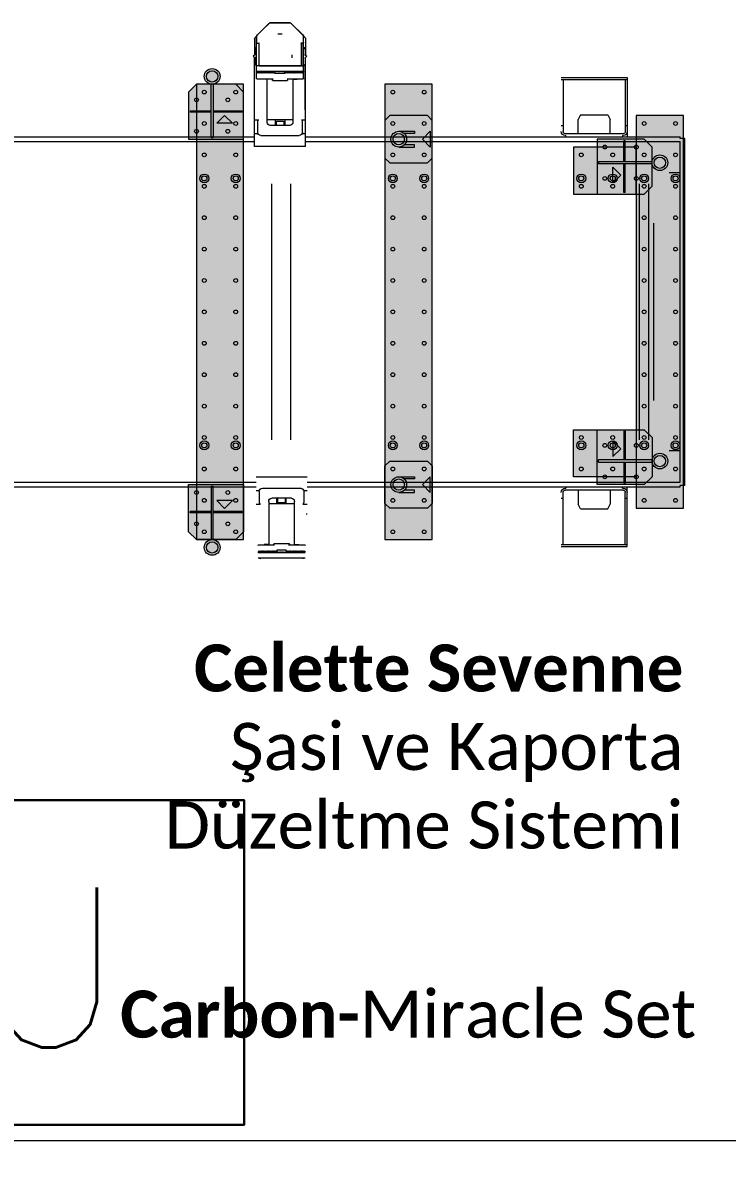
# Model space of a CAD drawing. Header units: metres. Extents: x -19121 to 152404, y -12107 to 29421.
# Drawn here: x 1269.8 to 1494.1, y 3485.3 to 3846 of the extents above; entities that cross this region are included whole.
import ezdxf

# ---------------------------------------------------------------- set-up
doc = ezdxf.new("R2010")
doc.units = ezdxf.units.M
doc.header["$LTSCALE"] = 50
doc.header["$MEASUREMENT"] = 0
doc.layers.get('0').update_dxf_attribs({"color": 9, "lineweight": 9})
for name, color, linetype, lineweight in [('00', 9, 'Continuous', 9), ('E-KABLO', 7, 'Continuous', 30), ('E-YANGIN', 7, 'Continuous', 30)]:
    doc.layers.add(name, color=color, linetype=linetype, lineweight=lineweight)
doc.styles.add('E-YAZI', font='txttw.shx', dxfattribs={"height": 200})
doc.styles.add('MuuM_TEXT-STANDART', font='ARIALN.TTF')

# ---------------------------------------------------------------- blocks, each defined once
blk = doc.blocks.new('E-AHU KLIMA SANTRALI')
at = {"layer": 'E-YANGIN', "color": 2}
blk.add_lwpolyline([(-68.46, 0), (-68.46, 68.97), (68.46, 68.97), (68.46, 0)], close=True, dxfattribs=at)
at = {"layer": 'E-YANGIN', "color": 2, "style": 'E-YAZI'}
blk.add_text('AHU', height=34, dxfattribs=at).set_placement((-47.29, 16.44))
blk = doc.blocks.new('A$C2D9C61D8')
h = blk.add_hatch(color=256)
h.paths.add_polyline_path([(1400, 4395), (150, 4395), (150, 4245), (1400, 4245)])
h.paths.add_polyline_path([(1300, 4245), (1300, 4045), (1150, 4045), (1150, 4245)])
h.paths.add_polyline_path([(250, 4245), (250, 4045), (400, 4045), (400, 4245)])
h = blk.add_hatch(color=256)
h.paths.add_polyline_path([(225, 4270), (225, 4120), (400, 4120), (400, 4270), (375, 4295), (250, 4295)])
edge = h.paths.add_edge_path()
edge.add_arc((300, 4320), 25, 270, 630)
h = blk.add_hatch(color=256)
h.paths.add_polyline_path([(1325, 4270), (1325, 4120), (1150, 4120), (1150, 4270), (1175, 4295), (1300, 4295)])
edge = h.paths.add_edge_path()
edge.add_arc((1250, 4320), 25, -90, 270, ccw=False)
for points in [[(1500, 3595), (50, 3595), (50, 3445), (1500, 3445)], [(300, 3460), (300, 3580), (285, 3595), (165, 3595), (150, 3580), (150, 3460), (165, 3445), (285, 3445)], [(1250, 3460), (1250, 3580), (1265, 3595), (1385, 3595), (1400, 3580), (1400, 3460), (1385, 3445), (1265, 3445)], [(1500, 2995), (50, 2995), (50, 2845), (1500, 2845)]]:
    blk.add_hatch(color=256).paths.add_polyline_path(points)
h = blk.add_hatch(color=256)
h.paths.add_polyline_path([(75, 2820), (225, 2820), (225, 2995), (75, 2995), (50, 2970), (50, 2845)])
edge = h.paths.add_edge_path()
edge.add_arc((25, 2895), 25, 0, 360)
h = blk.add_hatch(color=256)
h.paths.add_polyline_path([(1475, 2820), (1325, 2820), (1325, 2995), (1475, 2995), (1500, 2970), (1500, 2845)])
edge = h.paths.add_edge_path()
edge.add_arc((1525, 2895), 25, -180, 180, ccw=False)
for p, q in [((296.5, 4125), (296.5, 4295)), ((303.5, 4295), (303.5, 4125)), ((1246.5, 4295), (1246.5, 4125)), ((1253.5, 4125), (1253.5, 4295)), ((296.5, 4209.5), (230, 4209.5)), ((230, 4209.5), (230, 4205.5)), ((296.5, 4205.5), (230, 4205.5)), ((395, 4209.5), (303.5, 4209.5)), ((395, 4205.5), (303.5, 4205.5)), ((339.3, 4195.5), (314.3, 4170.5)), ((339.3, 4195.5), (364.3, 4170.5)), ((395, 4209.5), (395, 4205.5)), ((1155, 4209.5), (1246.5, 4209.5)), ((1155, 4209.5), (1155, 4205.5)), ((1155, 4205.5), (1246.5, 4205.5)), ((1210.8, 4195.5), (1185.8, 4170.5)), ((1210.8, 4195.5), (1235.8, 4170.5)), ((1253.5, 4209.5), (1320, 4209.5)), ((1253.5, 4205.5), (1320, 4205.5)), ((1320, 4209.5), (1320, 4205.5)), ((364.3, 4170.5), (314.3, 4170.5)), ((1185.8, 4170.5), (1235.8, 4170.5)), ((296.5, 4125), (303.5, 4125)), ((1253.5, 4125), (1246.5, 4125)), ((225, 3564), (200, 3589)), ((200, 3589), (250, 3589)), ((225, 3564), (250, 3589)), ((1325, 3564), (1300, 3589)), ((1350, 3589), (1300, 3589)), ((1325, 3564), (1350, 3589)), ((200, 3489), (200, 3539)), ((200, 3539), (207, 3539)), ((207, 3539), (207, 3506.3)), ((250, 3539), (243, 3539)), ((243, 3539), (243, 3506.3)), ((250, 3489), (250, 3539)), ((1300, 3489), (1300, 3539)), ((1300, 3539), (1307, 3539)), ((1307, 3539), (1307, 3506.3)), ((1350, 3539), (1343, 3539)), ((1343, 3539), (1343, 3506.3)), ((1350, 3489), (1350, 3539)), ((135.5, 2990), (135.5, 2898.5)), ((135.5, 2990), (139.5, 2990)), ((139.5, 2990), (139.5, 2898.5)), ((149.5, 2934.3), (174.5, 2959.3)), ((174.5, 2959.3), (174.5, 2909.3)), ((1400.5, 2934.3), (1375.5, 2959.3)), ((1375.5, 2959.3), (1375.5, 2909.3)), ((1410.5, 2990), (1410.5, 2898.5)), ((1414.5, 2990), (1410.5, 2990)), ((1414.5, 2990), (1414.5, 2898.5)), ((149.5, 2934.3), (174.5, 2909.3)), ((1400.5, 2934.3), (1375.5, 2909.3)), ((50, 2898.5), (220, 2898.5)), ((220, 2891.5), (50, 2891.5)), ((135.5, 2891.5), (135.5, 2825)), ((139.5, 2891.5), (139.5, 2825)), ((220, 2891.5), (220, 2898.5)), ((1500, 2898.5), (1330, 2898.5)), ((1330, 2891.5), (1330, 2898.5)), ((1330, 2891.5), (1500, 2891.5)), ((1410.5, 2891.5), (1410.5, 2825)), ((1414.5, 2891.5), (1414.5, 2825)), ((135.5, 2825), (139.5, 2825)), ((1414.5, 2825), (1410.5, 2825))]:
    blk.add_line(p, q)
for points in [[(1400, 4395), (150, 4395), (150, 4245), (1400, 4245)], [(225, 4270), (225, 4120), (400, 4120), (400, 4270), (375, 4295), (250, 4295)], [(1325, 4270), (1325, 4120), (1150, 4120), (1150, 4270), (1175, 4295), (1300, 4295)], [(250, 4245), (250, 4045), (400, 4045), (400, 4245)], [(1300, 4245), (1300, 4045), (1150, 4045), (1150, 4245)], [(1500, 3595), (50, 3595), (50, 3445), (1500, 3445)], [(300, 3460), (300, 3580), (285, 3595), (165, 3595), (150, 3580), (150, 3460), (165, 3445), (285, 3445)], [(1250, 3460), (1250, 3580), (1265, 3595), (1385, 3595), (1400, 3580), (1400, 3460), (1385, 3445), (1265, 3445)], [(1500, 2995), (50, 2995), (50, 2845), (1500, 2845)], [(75, 2820), (225, 2820), (225, 2995), (75, 2995), (50, 2970), (50, 2845)], [(1475, 2820), (1325, 2820), (1325, 2995), (1475, 2995), (1500, 2970), (1500, 2845)]]:
    blk.add_lwpolyline(points, close=True)
for centre, radius in [((175, 4370), 6), ((275, 4370), 6), ((350, 4370), 14.1), ((350, 4370), 8.12), ((375, 4370), 6), ((475, 4370), 6), ((575, 4370), 6), ((675, 4370), 6), ((775, 4370), 6), ((875, 4370), 6), ((975, 4370), 6), ((1075, 4370), 6), ((1175, 4370), 6), ((1200, 4370), 14.1), ((1200, 4370), 8.12), ((1275, 4370), 6), ((1375, 4370), 6), ((300, 4320), 25), ((300, 4320), 18), ((1250, 4320), 25), ((1250, 4320), 18), ((175, 4270), 6), ((275, 4270), 6), ((275, 4270), 6), ((350, 4270), 14.1), ((350, 4270), 8.12), ((375, 4270), 6), ((375, 4270), 6), ((475, 4270), 6), ((575, 4270), 6), ((675, 4270), 6), ((775, 4270), 6), ((875, 4270), 6), ((975, 4270), 6), ((1075, 4270), 6), ((1175, 4270), 6), ((1175, 4270), 6), ((1200, 4270), 14.1), ((1200, 4270), 8.12), ((1275, 4270), 6), ((1275, 4270), 6), ((1375, 4270), 6), ((250, 4245), 6), ((350, 4245), 6), ((1200, 4245), 6), ((1300, 4245), 6), ((350, 4170), 14.1), ((1200, 4170), 14.1), ((250, 4145), 6), ((275, 4170), 6), ((275, 4170), 6), ((350, 4170), 8.12), ((350, 4145), 6), ((375, 4170), 6), ((375, 4170), 6), ((1175, 4170), 6), ((1175, 4170), 6), ((1200, 4170), 8.13), ((1200, 4145), 6), ((1275, 4170), 6), ((1275, 4170), 6), ((1300, 4145), 6), ((275, 4070), 6), ((350, 4070), 14.1), ((350, 4070), 8.12), ((375, 4070), 6), ((1175, 4070), 6), ((1200, 4070), 14.1), ((1200, 4070), 8.13), ((1275, 4070), 6), ((75, 3570), 6), ((175, 3570), 6), ((175, 3570), 6), ((275, 3570), 6), ((275, 3570), 6), ((350, 3570), 14.1), ((350, 3570), 8.12), ((375, 3570), 6), ((475, 3570), 6), ((575, 3570), 6), ((675, 3570), 6), ((775, 3570), 6), ((875, 3570), 6), ((975, 3570), 6), ((1075, 3570), 6), ((1175, 3570), 6), ((1200, 3570), 14.1), ((1200, 3570), 8.12), ((1275, 3570), 6), ((1275, 3570), 6), ((1375, 3570), 6), ((1375, 3570), 6), ((1475, 3570), 6), ((225, 3489), 25), ((225, 3489), 18), ((1325, 3489), 25), ((1325, 3489), 18), ((75, 3470), 6), ((175, 3470), 6), ((175, 3470), 6), ((275, 3470), 6), ((275, 3470), 6), ((350, 3470), 14.1), ((350, 3470), 8.12), ((375, 3470), 6), ((475, 3470), 6), ((575, 3470), 6), ((675, 3470), 6), ((775, 3470), 6), ((875, 3470), 6), ((975, 3470), 6), ((1075, 3470), 6), ((1175, 3470), 6), ((1200, 3470), 14.1), ((1200, 3470), 8.12), ((1275, 3470), 6), ((1275, 3470), 6), ((1375, 3470), 6), ((1375, 3470), 6), ((1475, 3470), 6), ((75, 2970), 6), ((75, 2970), 6), ((175, 2970), 6), ((175, 2970), 6), ((275, 2970), 6), ((350, 2970), 14.1), ((350, 2970), 8.12), ((375, 2970), 6), ((475, 2970), 6), ((575, 2970), 6), ((675, 2970), 6), ((775, 2970), 6), ((875, 2970), 6), ((975, 2970), 6), ((1075, 2970), 6), ((1175, 2970), 6), ((1200, 2970), 14.1), ((1200, 2970), 8.12), ((1275, 2970), 6), ((1375, 2970), 6), ((1375, 2970), 6), ((1475, 2970), 6), ((1475, 2970), 6), ((100, 2945), 6), ((200, 2945), 6), ((1350, 2945), 6), ((1450, 2945), 6), ((25, 2895), 25), ((25, 2895), 18), ((1525, 2895), 25), ((1525, 2895), 18), ((75, 2870), 6), ((75, 2870), 6), ((100, 2845), 6), ((175, 2870), 6), ((175, 2870), 6), ((200, 2845), 6), ((275, 2870), 6), ((350, 2870), 14.1), ((350, 2870), 8.12), ((375, 2870), 6), ((475, 2870), 6), ((575, 2870), 6), ((675, 2870), 6), ((775, 2870), 6), ((875, 2870), 6), ((975, 2870), 6), ((1075, 2870), 6), ((1175, 2870), 6), ((1200, 2870), 14.1), ((1200, 2870), 8.12), ((1275, 2870), 6), ((1350, 2845), 6), ((1375, 2870), 6), ((1375, 2870), 6), ((1450, 2845), 6), ((1475, 2870), 6), ((1475, 2870), 6)]:
    blk.add_circle(centre, radius)
blk = doc.blocks.new('p-mekanik_cellette')
for p, q in [((124.81, 154.31), (121.19, 150.69)), ((131.29, 154.6), (125.51, 154.6)), ((135.61, 150.69), (131.99, 154.31)), ((120.3, 149.35), (120.3, 144.3)), ((120.3, 149.35), (120.3, 144.3)), ((120.9, 136.85), (120.9, 149.99)), ((121.1, 148.1), (121.8, 148.1)), ((121.6, 147.89), (121.6, 141.1)), ((127.75, 150.9), (129.05, 150.9)), ((135.7, 148.1), (135, 148.1)), ((135.7, 148.1), (135, 148.1)), ((135.2, 147.89), (135.2, 141.1)), ((135.2, 147.89), (135.2, 141.1)), ((135.9, 136.85), (135.9, 149.99)), ((136.5, 149.35), (136.5, 144.3)), ((120.4, 144.4), (119.9, 143.9)), ((120.9, 146.9), (120.4, 146.4)), ((120.6, 146.32), (120.4, 146.4)), ((120.4, 146.4), (120.4, 144.4)), ((120.6, 144.32), (120.4, 144.4)), ((135.9, 146.9), (136.4, 146.4)), ((136.2, 146.32), (136.4, 146.4)), ((136.2, 144.32), (136.4, 144.4)), ((136.4, 146.4), (136.4, 144.4)), ((136.4, 144.4), (136.9, 143.9)), ((119.9, 143.9), (120.4, 143.4)), ((120.18, 143.9), (119.9, 143.9)), ((120.3, 115.15), (120.3, 143.5)), ((120.6, 143.48), (120.4, 143.4)), ((120.4, 143.4), (120.4, 141.4)), ((120.6, 141.48), (120.4, 141.4)), ((120.4, 141.4), (120.9, 140.9)), ((120.55, 141.25), (120.55, 126.8)), ((120.9, 140.9), (135.9, 140.9)), ((136.4, 141.4), (135.9, 140.9)), ((136.2, 143.48), (136.4, 143.4)), ((136.2, 141.48), (136.4, 141.4)), ((136.9, 143.9), (136.4, 143.4)), ((136.4, 143.4), (136.4, 141.4)), ((136.5, 115.15), (136.5, 143.5)), ((136.62, 143.9), (136.9, 143.9)), ((17.89, 137.15), (17.89, 118.25)), ((38.89, 137.15), (17.89, 137.15)), ((120.9, 139.16), (121.05, 138.9)), ((135.9, 139.16), (120.9, 139.16)), ((121.05, 138.54), (120.9, 138.8)), ((120.95, 138.71), (120.9, 138.71)), ((121.2, 139.16), (121.05, 138.9)), ((121.05, 138.54), (121.2, 138.8)), ((121.25, 138.71), (121.15, 138.71)), ((121.2, 139.16), (121.35, 138.9)), ((121.35, 138.54), (121.2, 138.8)), ((121.5, 139.16), (121.35, 138.9)), ((121.35, 138.54), (121.5, 138.8)), ((121.55, 138.71), (121.45, 138.71)), ((121.5, 139.16), (121.65, 138.9)), ((121.65, 138.54), (121.5, 138.8)), ((121.8, 139.16), (121.65, 138.9)), ((121.65, 138.54), (121.8, 138.8)), ((121.85, 138.71), (121.75, 138.71)), ((121.8, 139.16), (121.95, 138.9)), ((121.95, 138.54), (121.8, 138.8)), ((122.1, 139.16), (121.95, 138.9)), ((121.95, 138.54), (122.1, 138.8)), ((122.15, 138.71), (122.05, 138.71)), ((122.1, 139.16), (122.25, 138.9)), ((122.25, 138.54), (122.1, 138.8)), ((122.4, 139.16), (122.25, 138.9)), ((122.25, 138.54), (122.4, 138.8)), ((122.45, 138.71), (122.35, 138.71)), ((122.4, 139.16), (122.55, 138.9)), ((122.55, 138.54), (122.4, 138.8)), ((122.7, 139.16), (122.55, 138.9)), ((122.55, 138.54), (122.7, 138.8)), ((122.75, 138.71), (122.65, 138.71)), ((122.7, 139.16), (122.85, 138.9)), ((122.85, 138.54), (122.7, 138.8)), ((123, 139.16), (122.85, 138.9)), ((122.85, 138.54), (123, 138.8)), ((123.05, 138.71), (122.95, 138.71)), ((123, 139.16), (123.15, 138.9)), ((123.15, 138.54), (123, 138.8)), ((123.3, 139.16), (123.15, 138.9)), ((123.15, 138.54), (123.3, 138.8)), ((123.35, 138.71), (123.25, 138.71)), ((123.3, 139.16), (123.45, 138.9)), ((123.45, 138.54), (123.3, 138.8)), ((123.6, 139.16), (123.45, 138.9)), ((123.45, 138.54), (123.6, 138.8)), ((123.65, 138.71), (123.55, 138.71)), ((123.6, 139.16), (123.75, 138.9)), ((123.75, 138.54), (123.6, 138.8)), ((123.9, 139.16), (123.75, 138.9)), ((123.75, 138.54), (123.9, 138.8)), ((123.95, 138.71), (123.85, 138.71)), ((123.9, 139.16), (124.05, 138.9)), ((124.05, 138.54), (123.9, 138.8)), ((124.2, 139.16), (124.05, 138.9)), ((124.05, 138.54), (124.2, 138.8)), ((124.25, 138.71), (124.15, 138.71)), ((124.2, 139.16), (124.35, 138.9)), ((124.35, 138.54), (124.2, 138.8)), ((124.5, 139.16), (124.35, 138.9)), ((124.35, 138.54), (124.5, 138.8)), ((124.55, 138.71), (124.45, 138.71)), ((124.5, 139.16), (124.65, 138.9)), ((124.65, 138.54), (124.5, 138.8)), ((124.8, 139.16), (124.65, 138.9)), ((124.65, 138.54), (124.8, 138.8)), ((124.85, 138.71), (124.75, 138.71)), ((124.8, 139.16), (124.95, 138.9)), ((124.95, 138.54), (124.8, 138.8)), ((125.1, 139.16), (124.95, 138.9)), ((124.95, 138.54), (125.1, 138.8)), ((125.15, 138.71), (125.05, 138.71)), ((125.1, 139.16), (125.25, 138.9)), ((125.25, 138.54), (125.1, 138.8)), ((125.4, 139.16), (125.25, 138.9)), ((125.25, 138.54), (125.4, 138.8)), ((125.45, 138.71), (125.35, 138.71)), ((125.4, 139.16), (125.55, 138.9)), ((125.55, 138.54), (125.4, 138.8)), ((125.7, 139.16), (125.55, 138.9)), ((125.55, 138.54), (125.7, 138.8)), ((125.75, 138.71), (125.65, 138.71)), ((125.7, 139.16), (125.85, 138.9)), ((125.85, 138.54), (125.7, 138.8)), ((126, 139.16), (125.85, 138.9)), ((125.85, 138.54), (126, 138.8)), ((126.05, 138.71), (125.95, 138.71)), ((126, 139.16), (126.15, 138.9)), ((126.15, 138.54), (126, 138.8)), ((126.3, 139.16), (126.15, 138.9)), ((126.15, 138.54), (126.3, 138.8)), ((126.35, 138.71), (126.25, 138.71)), ((126.3, 139.16), (126.45, 138.9)), ((126.45, 138.54), (126.3, 138.8)), ((126.6, 139.16), (126.45, 138.9)), ((126.45, 138.54), (126.6, 138.8)), ((126.65, 138.71), (126.55, 138.71)), ((126.6, 139.16), (126.75, 138.9)), ((126.75, 138.54), (126.6, 138.8)), ((126.9, 139.16), (126.75, 138.9)), ((126.75, 138.54), (126.9, 138.8)), ((126.9, 138.71), (126.85, 138.71)), ((126.9, 139.16), (127.05, 138.9)), ((126.9, 138.4), (126.9, 138.8)), ((126.9, 138.4), (129.9, 138.4)), ((127.2, 139.16), (127.05, 138.9)), ((127.2, 139.16), (127.35, 138.9)), ((127.5, 139.16), (127.35, 138.9)), ((127.5, 139.16), (127.65, 138.9)), ((127.8, 139.16), (127.65, 138.9)), ((127.8, 139.16), (127.95, 138.9)), ((128.1, 139.16), (127.95, 138.9)), ((128.1, 139.16), (128.25, 138.9)), ((128.4, 139.16), (128.25, 138.9)), ((128.4, 139.16), (128.55, 138.9)), ((128.7, 139.16), (128.55, 138.9)), ((128.7, 139.16), (128.85, 138.9)), ((129, 139.16), (128.85, 138.9)), ((129, 139.16), (129.15, 138.9)), ((129.3, 139.16), (129.15, 138.9)), ((129.3, 139.16), (129.45, 138.9)), ((129.6, 139.16), (129.45, 138.9)), ((129.6, 139.16), (129.75, 138.9)), ((129.9, 139.16), (129.75, 138.9)), ((129.9, 139.16), (130.05, 138.9)), ((130.05, 138.54), (129.9, 138.8)), ((129.9, 138.4), (129.9, 138.8)), ((129.95, 138.71), (129.9, 138.71)), ((130.2, 139.16), (130.05, 138.9)), ((130.05, 138.54), (130.2, 138.8)), ((130.25, 138.71), (130.15, 138.71)), ((130.2, 139.16), (130.35, 138.9)), ((130.35, 138.54), (130.2, 138.8)), ((130.5, 139.16), (130.35, 138.9)), ((130.35, 138.54), (130.5, 138.8)), ((130.55, 138.71), (130.45, 138.71)), ((130.5, 139.16), (130.65, 138.9)), ((130.65, 138.54), (130.5, 138.8)), ((130.8, 139.16), (130.65, 138.9)), ((130.65, 138.54), (130.8, 138.8)), ((130.85, 138.71), (130.75, 138.71)), ((130.8, 139.16), (130.95, 138.9)), ((130.95, 138.54), (130.8, 138.8)), ((131.1, 139.16), (130.95, 138.9)), ((130.95, 138.54), (131.1, 138.8)), ((131.15, 138.71), (131.05, 138.71)), ((131.1, 139.16), (131.25, 138.9)), ((131.25, 138.54), (131.1, 138.8)), ((131.4, 139.16), (131.25, 138.9)), ((131.25, 138.54), (131.4, 138.8)), ((131.45, 138.71), (131.35, 138.71)), ((131.4, 139.16), (131.55, 138.9)), ((131.55, 138.54), (131.4, 138.8)), ((131.7, 139.16), (131.55, 138.9)), ((131.55, 138.54), (131.7, 138.8)), ((131.75, 138.71), (131.65, 138.71)), ((131.7, 139.16), (131.85, 138.9)), ((131.85, 138.54), (131.7, 138.8)), ((132, 139.16), (131.85, 138.9)), ((131.85, 138.54), (132, 138.8)), ((132.05, 138.71), (131.95, 138.71)), ((132, 139.16), (132.15, 138.9)), ((132.15, 138.54), (132, 138.8)), ((132.3, 139.16), (132.15, 138.9)), ((132.15, 138.54), (132.3, 138.8)), ((132.35, 138.71), (132.25, 138.71)), ((132.3, 139.16), (132.45, 138.9)), ((132.45, 138.54), (132.3, 138.8)), ((132.6, 139.16), (132.45, 138.9)), ((132.45, 138.54), (132.6, 138.8)), ((132.65, 138.71), (132.55, 138.71)), ((132.6, 139.16), (132.75, 138.9)), ((132.75, 138.54), (132.6, 138.8)), ((132.9, 139.16), (132.75, 138.9)), ((132.75, 138.54), (132.9, 138.8)), ((132.95, 138.71), (132.85, 138.71)), ((132.9, 139.16), (133.05, 138.9)), ((133.05, 138.54), (132.9, 138.8)), ((133.2, 139.16), (133.05, 138.9)), ((133.05, 138.54), (133.2, 138.8)), ((133.25, 138.71), (133.15, 138.71)), ((133.2, 139.16), (133.35, 138.9)), ((133.35, 138.54), (133.2, 138.8)), ((133.5, 139.16), (133.35, 138.9)), ((133.35, 138.54), (133.5, 138.8)), ((133.55, 138.71), (133.45, 138.71)), ((133.5, 139.16), (133.65, 138.9)), ((133.65, 138.54), (133.5, 138.8)), ((133.8, 139.16), (133.65, 138.9)), ((133.65, 138.54), (133.8, 138.8)), ((133.85, 138.71), (133.75, 138.71)), ((133.8, 139.16), (133.95, 138.9)), ((133.95, 138.54), (133.8, 138.8)), ((134.1, 139.16), (133.95, 138.9)), ((133.95, 138.54), (134.1, 138.8)), ((134.15, 138.71), (134.05, 138.71)), ((134.1, 139.16), (134.25, 138.9)), ((134.25, 138.54), (134.1, 138.8)), ((134.4, 139.16), (134.25, 138.9)), ((134.25, 138.54), (134.4, 138.8)), ((134.45, 138.71), (134.35, 138.71)), ((134.4, 139.16), (134.55, 138.9)), ((134.55, 138.54), (134.4, 138.8)), ((134.7, 139.16), (134.55, 138.9)), ((134.55, 138.54), (134.7, 138.8)), ((134.75, 138.71), (134.65, 138.71)), ((134.7, 139.16), (134.85, 138.9)), ((134.85, 138.54), (134.7, 138.8)), ((135, 139.16), (134.85, 138.9)), ((134.85, 138.54), (135, 138.8)), ((135.05, 138.71), (134.95, 138.71)), ((135, 139.16), (135.15, 138.9)), ((135.15, 138.54), (135, 138.8)), ((135.3, 139.16), (135.15, 138.9)), ((135.15, 138.54), (135.3, 138.8)), ((135.35, 138.71), (135.25, 138.71)), ((135.3, 139.16), (135.45, 138.9)), ((135.45, 138.54), (135.3, 138.8)), ((135.6, 139.16), (135.45, 138.9)), ((135.45, 138.54), (135.6, 138.8)), ((135.65, 138.71), (135.55, 138.71)), ((135.6, 139.16), (135.75, 138.9)), ((135.75, 138.54), (135.6, 138.8)), ((135.9, 139.16), (135.75, 138.9)), ((135.75, 138.54), (135.9, 138.8)), ((135.9, 138.71), (135.85, 138.71)), ((38.89, 136.55), (17.89, 136.55)), ((18.49, 136.55), (18.49, 119.95)), ((38.29, 136.55), (38.29, 119.95)), ((126.18, 136.7), (121.05, 136.7)), ((122.9, 136.7), (122.9, 136.6)), ((124.4, 136.6), (122.9, 136.6)), ((123.4, 136.7), (123.4, 136.6)), ((123.9, 136.7), (123.9, 136.6)), ((124.3, 136.6), (124.3, 122.85)), ((124.4, 136.7), (124.4, 136.6)), ((126, 136.3), (126, 136.4)), ((130.7, 136.2), (126.1, 136.2)), ((126.18, 136.7), (126.18, 136.7)), ((135.75, 136.7), (130.62, 136.7)), ((130.62, 136.7), (130.62, 136.7)), ((130.8, 136.3), (130.8, 136.4)), ((132.4, 136.7), (132.4, 136.6)), ((132.4, 136.6), (133.9, 136.6)), ((132.5, 122.85), (132.5, 136.6)), ((132.9, 136.7), (132.9, 136.6)), ((133.4, 136.7), (133.4, 136.6)), ((133.9, 136.7), (133.9, 136.6)), ((120.55, 126.8), (120.3, 126.8)), ((24.02, 125.25), (23.27, 123.75)), ((23.27, 119.25), (23.27, 123.75)), ((32.77, 125.25), (24.02, 125.25)), ((32.77, 125.25), (33.52, 123.75)), ((33.52, 119.25), (33.52, 123.75)), ((121.6, 123.67), (120.3, 123.67)), ((121.3, 119.67), (121.3, 123.19)), ((124.3, 123.65), (132.5, 123.65)), ((126.9, 123.65), (126.9, 121.85)), ((127.15, 123.02), (127.15, 121.85)), ((129.45, 123.22), (127.35, 123.22)), ((129.65, 123.02), (129.65, 121.85)), ((129.9, 123.65), (129.9, 121.85)), ((136.5, 123.67), (135.2, 123.67)), ((135.5, 119.67), (135.5, 123.19)), ((18.49, 121.85), (17.89, 121.85)), ((19.19, 119.25), (37.59, 119.25)), ((38.89, 121.85), (38.29, 121.85)), ((121.35, 119.35), (120.3, 119.35)), ((125.3, 121.85), (131.5, 121.85)), ((136.5, 119.35), (135.45, 119.35)), ((-0.5, 7.25), (-0.5, 117.75)), ((-0.5, 117.75), (1, 117.75)), ((120.3, 118.25), (1, 118.25)), ((1, 117.75), (1, 118.25)), ((1, 8.25), (1, 116.75)), ((120.3, 116.75), (1, 116.75)), ((19.39, 118.65), (19.19, 118.65)), ((19.39, 118.65), (19.39, 118.25)), ((37.39, 118.25), (37.39, 118.65)), ((37.59, 118.65), (37.39, 118.65)), ((134.5, 118.67), (122.3, 118.67)), ((300.3, 118.25), (136.5, 118.25)), ((300.3, 116.75), (136.5, 116.75)), ((120.3, 115.15), (136.5, 115.15)), ((1, 106.75), (4.5, 106.75)), ((11, 21.75), (11, 103.25)), ((14, 21.75), (14, 103.25)), ((125, 21.75), (125, 103.25)), ((131, 21.75), (131, 103.25)), ((9.4, 34.25), (9.4, 90.75)), ((1, 18.25), (4.5, 18.25)), ((-0.5, 7.25), (1, 7.25)), ((119.8, 8.25), (1, 8.25)), ((1, 6.75), (1, 7.25)), ((119.8, 9.85), (136, 9.85)), ((300.3, 8.25), (136, 8.25)), ((119.8, 6.75), (1, 6.75)), ((17.89, -12.15), (17.89, 6.75)), ((18.49, -11.55), (18.49, 5.05)), ((19.39, 6.35), (19.19, 6.35)), ((19.19, 5.75), (37.59, 5.75)), ((19.39, 6.35), (19.39, 6.75)), ((23.27, 5.75), (23.27, 1.25)), ((33.52, 5.75), (33.52, 1.25)), ((37.39, 6.75), (37.39, 6.35)), ((37.59, 6.35), (37.39, 6.35)), ((38.29, -11.55), (38.29, 5.05)), ((120.85, 5.65), (119.8, 5.65)), ((120.8, 5.33), (120.8, 1.81)), ((134, 6.33), (121.8, 6.33)), ((136, 5.65), (134.95, 5.65)), ((135, 5.33), (135, 1.81)), ((300.3, 6.75), (136, 6.75)), ((18.49, 3.15), (17.89, 3.15)), ((24.02, -0.25), (23.27, 1.25)), ((32.77, -0.25), (33.52, 1.25)), ((38.89, 3.15), (38.29, 3.15)), ((121.1, 1.33), (119.8, 1.33)), ((123.8, -11.6), (123.8, 2.15)), ((123.8, 1.35), (132, 1.35)), ((124.8, 3.15), (131, 3.15)), ((126.4, 1.35), (126.4, 3.15)), ((126.65, 1.98), (126.65, 3.15)), ((128.95, 1.78), (126.85, 1.78)), ((129.15, 1.98), (129.15, 3.15)), ((129.4, 1.35), (129.4, 3.15)), ((132, 2.15), (132, -11.6)), ((136, 1.33), (134.7, 1.33)), ((32.77, -0.25), (24.02, -0.25)), ((120.05, -1.8), (119.8, -1.8)), ((38.89, -11.55), (17.89, -11.55)), ((38.89, -12.15), (17.89, -12.15)), ((120.55, -13.54), (120.4, -13.8)), ((120.45, -13.71), (120.4, -13.71)), ((120.4, -14.16), (120.55, -13.9)), ((135.4, -14.16), (120.4, -14.16)), ((125.68, -11.7), (120.55, -11.7)), ((120.55, -13.54), (120.7, -13.8)), ((120.7, -14.16), (120.55, -13.9)), ((120.75, -13.71), (120.65, -13.71)), ((120.85, -13.54), (120.7, -13.8)), ((120.7, -14.16), (120.85, -13.9)), ((120.85, -13.54), (121, -13.8)), ((121, -14.16), (120.85, -13.9)), ((121.05, -13.71), (120.95, -13.71)), ((121.15, -13.54), (121, -13.8)), ((121, -14.16), (121.15, -13.9)), ((121.15, -13.54), (121.3, -13.8)), ((121.3, -14.16), (121.15, -13.9)), ((121.35, -13.71), (121.25, -13.71)), ((121.45, -13.54), (121.3, -13.8)), ((121.3, -14.16), (121.45, -13.9)), ((121.45, -13.54), (121.6, -13.8)), ((121.6, -14.16), (121.45, -13.9)), ((121.65, -13.71), (121.55, -13.71)), ((121.75, -13.54), (121.6, -13.8)), ((121.6, -14.16), (121.75, -13.9)), ((121.75, -13.54), (121.9, -13.8)), ((121.9, -14.16), (121.75, -13.9)), ((121.95, -13.71), (121.85, -13.71)), ((122.05, -13.54), (121.9, -13.8)), ((121.9, -14.16), (122.05, -13.9)), ((122.05, -13.54), (122.2, -13.8)), ((122.2, -14.16), (122.05, -13.9)), ((122.25, -13.71), (122.15, -13.71)), ((122.35, -13.54), (122.2, -13.8)), ((122.2, -14.16), (122.35, -13.9)), ((122.35, -13.54), (122.5, -13.8)), ((122.5, -14.16), (122.35, -13.9)), ((122.4, -11.7), (122.4, -11.6)), ((123.9, -11.6), (122.4, -11.6)), ((122.55, -13.71), (122.45, -13.71)), ((122.65, -13.54), (122.5, -13.8)), ((122.5, -14.16), (122.65, -13.9)), ((122.65, -13.54), (122.8, -13.8)), ((122.8, -14.16), (122.65, -13.9)), ((122.85, -13.71), (122.75, -13.71)), ((122.95, -13.54), (122.8, -13.8)), ((122.8, -14.16), (122.95, -13.9)), ((122.9, -11.7), (122.9, -11.6)), ((122.95, -13.54), (123.1, -13.8)), ((123.1, -14.16), (122.95, -13.9)), ((123.15, -13.71), (123.05, -13.71)), ((123.25, -13.54), (123.1, -13.8)), ((123.1, -14.16), (123.25, -13.9)), ((123.25, -13.54), (123.4, -13.8)), ((123.4, -14.16), (123.25, -13.9)), ((123.45, -13.71), (123.35, -13.71)), ((123.4, -11.7), (123.4, -11.6)), ((123.55, -13.54), (123.4, -13.8)), ((123.4, -14.16), (123.55, -13.9)), ((123.55, -13.54), (123.7, -13.8)), ((123.7, -14.16), (123.55, -13.9)), ((123.75, -13.71), (123.65, -13.71)), ((123.85, -13.54), (123.7, -13.8)), ((123.7, -14.16), (123.85, -13.9)), ((123.85, -13.54), (124, -13.8)), ((124, -14.16), (123.85, -13.9)), ((123.9, -11.7), (123.9, -11.6)), ((124.05, -13.71), (123.95, -13.71)), ((124.15, -13.54), (124, -13.8)), ((124, -14.16), (124.15, -13.9)), ((124.15, -13.54), (124.3, -13.8)), ((124.3, -14.16), (124.15, -13.9)), ((124.35, -13.71), (124.25, -13.71)), ((124.45, -13.54), (124.3, -13.8)), ((124.3, -14.16), (124.45, -13.9)), ((124.45, -13.54), (124.6, -13.8)), ((124.6, -14.16), (124.45, -13.9)), ((124.65, -13.71), (124.55, -13.71)), ((124.75, -13.54), (124.6, -13.8)), ((124.6, -14.16), (124.75, -13.9)), ((124.75, -13.54), (124.9, -13.8)), ((124.9, -14.16), (124.75, -13.9)), ((124.95, -13.71), (124.85, -13.71)), ((125.05, -13.54), (124.9, -13.8)), ((124.9, -14.16), (125.05, -13.9)), ((125.05, -13.54), (125.2, -13.8)), ((125.2, -14.16), (125.05, -13.9)), ((125.25, -13.71), (125.15, -13.71)), ((125.35, -13.54), (125.2, -13.8)), ((125.2, -14.16), (125.35, -13.9)), ((125.35, -13.54), (125.5, -13.8)), ((125.5, -14.16), (125.35, -13.9)), ((125.55, -13.71), (125.45, -13.71)), ((125.5, -11.3), (125.5, -11.4)), ((125.65, -13.54), (125.5, -13.8)), ((125.5, -14.16), (125.65, -13.9)), ((130.2, -11.2), (125.6, -11.2)), ((125.65, -13.54), (125.8, -13.8)), ((125.8, -14.16), (125.65, -13.9)), ((125.68, -11.7), (125.68, -11.7)), ((125.85, -13.71), (125.75, -13.71)), ((125.95, -13.54), (125.8, -13.8)), ((125.8, -14.16), (125.95, -13.9)), ((125.95, -13.54), (126.1, -13.8)), ((126.1, -14.16), (125.95, -13.9)), ((126.15, -13.71), (126.05, -13.71)), ((126.25, -13.54), (126.1, -13.8)), ((126.1, -14.16), (126.25, -13.9)), ((126.25, -13.54), (126.4, -13.8)), ((126.4, -14.16), (126.25, -13.9)), ((126.4, -13.71), (126.35, -13.71)), ((126.4, -13.4), (126.4, -13.8)), ((126.4, -13.4), (129.4, -13.4)), ((126.4, -14.16), (126.55, -13.9)), ((126.7, -14.16), (126.55, -13.9)), ((126.7, -14.16), (126.85, -13.9)), ((127, -14.16), (126.85, -13.9)), ((127, -14.16), (127.15, -13.9)), ((127.3, -14.16), (127.15, -13.9)), ((127.3, -14.16), (127.45, -13.9)), ((127.6, -14.16), (127.45, -13.9)), ((127.6, -14.16), (127.75, -13.9)), ((127.9, -14.16), (127.75, -13.9)), ((127.9, -14.16), (128.05, -13.9)), ((128.2, -14.16), (128.05, -13.9)), ((128.2, -14.16), (128.35, -13.9)), ((128.5, -14.16), (128.35, -13.9)), ((128.5, -14.16), (128.65, -13.9)), ((128.8, -14.16), (128.65, -13.9)), ((128.8, -14.16), (128.95, -13.9)), ((129.1, -14.16), (128.95, -13.9)), ((129.1, -14.16), (129.25, -13.9)), ((129.4, -14.16), (129.25, -13.9)), ((129.4, -13.4), (129.4, -13.8)), ((129.55, -13.54), (129.4, -13.8)), ((129.45, -13.71), (129.4, -13.71)), ((129.4, -14.16), (129.55, -13.9)), ((129.55, -13.54), (129.7, -13.8)), ((129.7, -14.16), (129.55, -13.9)), ((129.75, -13.71), (129.65, -13.71)), ((129.85, -13.54), (129.7, -13.8)), ((129.7, -14.16), (129.85, -13.9)), ((129.85, -13.54), (130, -13.8)), ((130, -14.16), (129.85, -13.9)), ((130.05, -13.71), (129.95, -13.71)), ((130.15, -13.54), (130, -13.8)), ((130, -14.16), (130.15, -13.9)), ((135.25, -11.7), (130.12, -11.7)), ((130.12, -11.7), (130.12, -11.7)), ((130.15, -13.54), (130.3, -13.8)), ((130.3, -14.16), (130.15, -13.9)), ((130.35, -13.71), (130.25, -13.71)), ((130.3, -11.3), (130.3, -11.4)), ((130.45, -13.54), (130.3, -13.8)), ((130.3, -14.16), (130.45, -13.9)), ((130.45, -13.54), (130.6, -13.8)), ((130.6, -14.16), (130.45, -13.9)), ((130.65, -13.71), (130.55, -13.71)), ((130.75, -13.54), (130.6, -13.8)), ((130.6, -14.16), (130.75, -13.9)), ((130.75, -13.54), (130.9, -13.8)), ((130.9, -14.16), (130.75, -13.9)), ((130.95, -13.71), (130.85, -13.71)), ((131.05, -13.54), (130.9, -13.8)), ((130.9, -14.16), (131.05, -13.9)), ((131.05, -13.54), (131.2, -13.8)), ((131.2, -14.16), (131.05, -13.9)), ((131.25, -13.71), (131.15, -13.71)), ((131.35, -13.54), (131.2, -13.8)), ((131.2, -14.16), (131.35, -13.9)), ((131.35, -13.54), (131.5, -13.8)), ((131.5, -14.16), (131.35, -13.9)), ((131.55, -13.71), (131.45, -13.71)), ((131.65, -13.54), (131.5, -13.8)), ((131.5, -14.16), (131.65, -13.9)), ((131.65, -13.54), (131.8, -13.8)), ((131.8, -14.16), (131.65, -13.9)), ((131.85, -13.71), (131.75, -13.71)), ((131.95, -13.54), (131.8, -13.8)), ((131.8, -14.16), (131.95, -13.9)), ((131.9, -11.7), (131.9, -11.6)), ((131.9, -11.6), (133.4, -11.6)), ((131.95, -13.54), (132.1, -13.8)), ((132.1, -14.16), (131.95, -13.9)), ((132.15, -13.71), (132.05, -13.71)), ((132.25, -13.54), (132.1, -13.8)), ((132.1, -14.16), (132.25, -13.9)), ((132.25, -13.54), (132.4, -13.8)), ((132.4, -14.16), (132.25, -13.9)), ((132.45, -13.71), (132.35, -13.71)), ((132.4, -11.7), (132.4, -11.6)), ((132.55, -13.54), (132.4, -13.8)), ((132.4, -14.16), (132.55, -13.9)), ((132.55, -13.54), (132.7, -13.8)), ((132.7, -14.16), (132.55, -13.9)), ((132.75, -13.71), (132.65, -13.71)), ((132.85, -13.54), (132.7, -13.8)), ((132.7, -14.16), (132.85, -13.9)), ((132.85, -13.54), (133, -13.8)), ((133, -14.16), (132.85, -13.9)), ((132.9, -11.7), (132.9, -11.6)), ((133.05, -13.71), (132.95, -13.71)), ((133.15, -13.54), (133, -13.8)), ((133, -14.16), (133.15, -13.9)), ((133.15, -13.54), (133.3, -13.8)), ((133.3, -14.16), (133.15, -13.9)), ((133.35, -13.71), (133.25, -13.71)), ((133.45, -13.54), (133.3, -13.8)), ((133.3, -14.16), (133.45, -13.9)), ((133.4, -11.7), (133.4, -11.6)), ((133.45, -13.54), (133.6, -13.8)), ((133.6, -14.16), (133.45, -13.9)), ((133.65, -13.71), (133.55, -13.71)), ((133.75, -13.54), (133.6, -13.8)), ((133.6, -14.16), (133.75, -13.9)), ((133.75, -13.54), (133.9, -13.8)), ((133.9, -14.16), (133.75, -13.9)), ((133.95, -13.71), (133.85, -13.71)), ((134.05, -13.54), (133.9, -13.8)), ((133.9, -14.16), (134.05, -13.9)), ((134.05, -13.54), (134.2, -13.8)), ((134.2, -14.16), (134.05, -13.9)), ((134.25, -13.71), (134.15, -13.71)), ((134.35, -13.54), (134.2, -13.8)), ((134.2, -14.16), (134.35, -13.9)), ((134.35, -13.54), (134.5, -13.8)), ((134.5, -14.16), (134.35, -13.9)), ((134.55, -13.71), (134.45, -13.71)), ((134.65, -13.54), (134.5, -13.8)), ((134.5, -14.16), (134.65, -13.9)), ((134.65, -13.54), (134.8, -13.8)), ((134.8, -14.16), (134.65, -13.9)), ((134.85, -13.71), (134.75, -13.71)), ((134.95, -13.54), (134.8, -13.8)), ((134.8, -14.16), (134.95, -13.9)), ((134.95, -13.54), (135.1, -13.8)), ((135.1, -14.16), (134.95, -13.9)), ((135.15, -13.71), (135.05, -13.71)), ((135.25, -13.54), (135.1, -13.8)), ((135.1, -14.16), (135.25, -13.9)), ((135.25, -13.54), (135.4, -13.8)), ((135.4, -14.16), (135.25, -13.9)), ((135.4, -13.71), (135.35, -13.71)), ((120.4, -15.9), (135.4, -15.9))]:
    blk.add_line(p, q)
for points in [[(131.29, 154.6), (131.44, 154.59), (131.58, 154.56), (131.69, 154.51), (131.81, 154.46), (131.91, 154.38), (133.8, 152.5), (135.61, 150.69), (135.72, 150.56), (135.8, 150.41), (135.87, 150.23), (135.9, 149.99), (135.9, 148.31), (135.86, 148.16), (135.76, 148.12), (135.69, 148.09), (135, 148.1), (135.13, 148.05), (135.19, 147.95), (135.2, 141.1), (135.14, 140.96), (135, 140.9), (120.9, 140.9), (121.8, 140.9), (121.66, 140.96), (121.6, 141.1), (121.6, 147.89), (121.65, 148.02), (121.8, 148.1), (121.1, 148.1), (120.96, 148.16), (120.9, 148.31), (120.9, 149.99), (120.92, 150.15), (120.96, 150.32), (121.03, 150.48), (121.14, 150.63), (124.81, 154.31), (124.91, 154.4), (125.01, 154.46), (125.14, 154.53), (125.25, 154.57), (125.35, 154.59), (125.51, 154.6)], [(131.29, 154.6), (131.44, 154.59), (131.58, 154.56), (131.69, 154.51), (131.81, 154.46), (131.91, 154.38), (133.8, 152.5), (135.61, 150.69), (135.72, 150.56), (135.8, 150.41), (135.87, 150.23), (135.9, 149.99), (135.9, 148.31), (135.86, 148.16), (135.76, 148.12), (135.69, 148.09), (135, 148.1), (135.13, 148.05), (135.19, 147.95), (135.2, 141.1), (135.2, 141.1), (135.14, 140.96), (135, 140.9), (120.9, 140.9), (121.8, 140.9), (121.66, 140.96), (121.6, 141.1), (121.6, 147.89), (121.65, 148.02), (121.8, 148.1), (121.1, 148.1), (120.96, 148.16), (120.9, 148.31), (120.9, 149.99), (120.92, 150.15), (120.96, 150.32), (121.03, 150.48), (121.14, 150.63), (124.81, 154.31), (124.91, 154.4), (124.91, 154.4), (125.01, 154.46), (125.14, 154.53), (125.25, 154.57), (125.35, 154.59), (125.51, 154.6)]]:
    blk.add_lwpolyline(points, close=True)
for points in [[(120.9, 148.31), (120.91, 148.25), (120.93, 148.2), (120.96, 148.16), (121.01, 148.12), (121.05, 148.11), (121.1, 148.1)], [(121.8, 148.1), (121.75, 148.09), (121.71, 148.08), (121.66, 148.04), (121.63, 148), (121.61, 147.95), (121.6, 147.89)], [(135, 148.1), (135.05, 148.09), (135.09, 148.08), (135.14, 148.04), (135.17, 148), (135.19, 147.95), (135.2, 147.89)], [(135, 148.1), (135.05, 148.09), (135.09, 148.08), (135.14, 148.04), (135.17, 148), (135.19, 147.95), (135.2, 147.89)], [(135.9, 148.31), (135.89, 148.25), (135.87, 148.2), (135.84, 148.16), (135.79, 148.12), (135.75, 148.11), (135.7, 148.1)], [(121.6, 123.67), (121.53, 123.66), (121.46, 123.62), (121.41, 123.56), (121.36, 123.49), (121.33, 123.4), (121.31, 123.3), (121.3, 123.19)], [(135.5, 123.19), (135.49, 123.3), (135.47, 123.4), (135.44, 123.49), (135.39, 123.56), (135.34, 123.62), (135.27, 123.66), (135.2, 123.67)], [(121.1, 1.33), (121.03, 1.34), (120.96, 1.38), (120.91, 1.44), (120.86, 1.51), (120.83, 1.6), (120.81, 1.7), (120.8, 1.81)], [(135, 1.81), (134.99, 1.7), (134.97, 1.6), (134.94, 1.51), (134.89, 1.44), (134.84, 1.38), (134.77, 1.34), (134.7, 1.33)]]:
    blk.add_lwpolyline(points)
for centre, radius, start, end in [((125.51, 153.6), 1, 90, 135), ((131.29, 153.6), 1, 45, 90), ((121.3, 149.35), 1, 110.7398, 180), ((121.3, 149.35), 1, 113.7296, 180), ((121.9, 149.99), 1, 135, 180), ((134.9, 149.99), 1, 0, 45), ((135.5, 149.35), 1, 0, 69.2602), ((109.58, 143.9), 15, 358.1493, 1.8507), ((121.8, 141.1), 0.2, 180, 270), ((135, 141.1), 0.2, 270, 0), ((121.05, 136.85), 0.15, 180, 270), ((125.7, 136.4), 0.3, 0, 89.9999), ((126.1, 136.3), 0.1, 180, 270), ((130.7, 136.3), 0.1, 270, 0), ((131.1, 136.4), 0.3, 90.0001, 180), ((135.75, 136.85), 0.15, 270, 0), ((125.3, 122.85), 1, 180, 270), ((127.35, 123.02), 0.2, 90, 180), ((129.45, 123.02), 0.2, 0, 90), ((131.5, 122.85), 1, 270, 0), ((19.19, 119.95), 1.3, 180, 270), ((19.19, 119.95), 0.7, 180, 270), ((37.59, 119.95), 1.3, 270, 0), ((37.59, 119.95), 0.7, 270, 0), ((122.3, 119.67), 1, 180, 270), ((134.5, 119.67), 1, 270, 0), ((19.19, 5.05), 1.3, 90, 180), ((19.19, 5.05), 0.7, 90, 180), ((37.59, 5.05), 1.3, 0, 90), ((37.59, 5.05), 0.7, 0, 90), ((121.8, 5.33), 1, 90, 180), ((134, 5.33), 1, 0, 90), ((124.8, 2.15), 1, 90, 180), ((126.85, 1.98), 0.2, 180, 270), ((128.95, 1.98), 0.2, 270, 0), ((131, 2.15), 1, 0, 90), ((120.55, -11.85), 0.15, 90, 180), ((125.2, -11.4), 0.3, 270.0001, 0), ((125.6, -11.3), 0.1, 90, 180), ((130.2, -11.3), 0.1, 0, 90), ((130.6, -11.4), 0.3, 180, 269.9999), ((135.25, -11.85), 0.15, 0, 90), ((121.3, -16.1), 0.2, 90, 180), ((134.5, -16.1), 0.2, 0, 90)]:
    blk.add_arc(centre, radius, start, end)
for points in [[(1, 118.25), (1, 117.75), (1, 116.75)], [(1, 117.75), (1, 8.25), (1, 116.75)]]:
    blk.add_solid(points)
at = {"xscale": -0.0999999999999091, "yscale": 0.0999999999999091, "zscale": 0.1, "rotation": 90}
blk.add_blockref('A$C2D9C61D8', (439.5, 140), dxfattribs=at)
blk = doc.blocks.new('2.bod.Mimari')
at = {"layer": '00'}
blk.add_lwpolyline([(900, -5155), (1625, -5155), (1625, -5250), (1640, -5250), (1640, -5085), (1625, -5085), (1625, -5140), (900, -5140)], dxfattribs=at)
at = {"xscale": -1}
blk.add_blockref('p-mekanik_cellette', (1480.16, -4938.6), dxfattribs=at)
at = {"char_height": 15, "width": 676.0027, "attachment_point": 3, "style": 'MuuM_TEXT-STANDART'}
for s, insert in [('{\\fCalibri|b1|i0|c162|p34;Celette Sevenne\\P\\fCalibri|b0|i0|c238|p34;Ş\\fCalibri|b0|i0|c162|p34;asi ve Kaporta\\PDüzeltme Sistemi}', (1480.16, -4981.97)), ('\\A1;{\\fCalibri|b1|i0|c162|p34;Carbon-\\fCalibri|b0|i0|c162|p34;Miracle Set \\fCalibri|b1|i0|c162|p34; \\P\\fCalibri|b0|i0|c162|p34;\\H1x; }', (1484.21, -5092.2))]:
    blk.add_mtext(s, dxfattribs=dict(at, insert=insert))

msp = doc.modelspace()

# ---------------------------------------------------------------- block references
msp.add_blockref('2.bod.Mimari', (0, 8630))
at = {"layer": 'E-KABLO', "color": 1, "xscale": 1.5, "yscale": 1.5, "zscale": 1.5}
msp.add_blockref('E-AHU KLIMA SANTRALI', (1237.64, 3495.01), dxfattribs=at)

doc.saveas('drawing.dxf')
